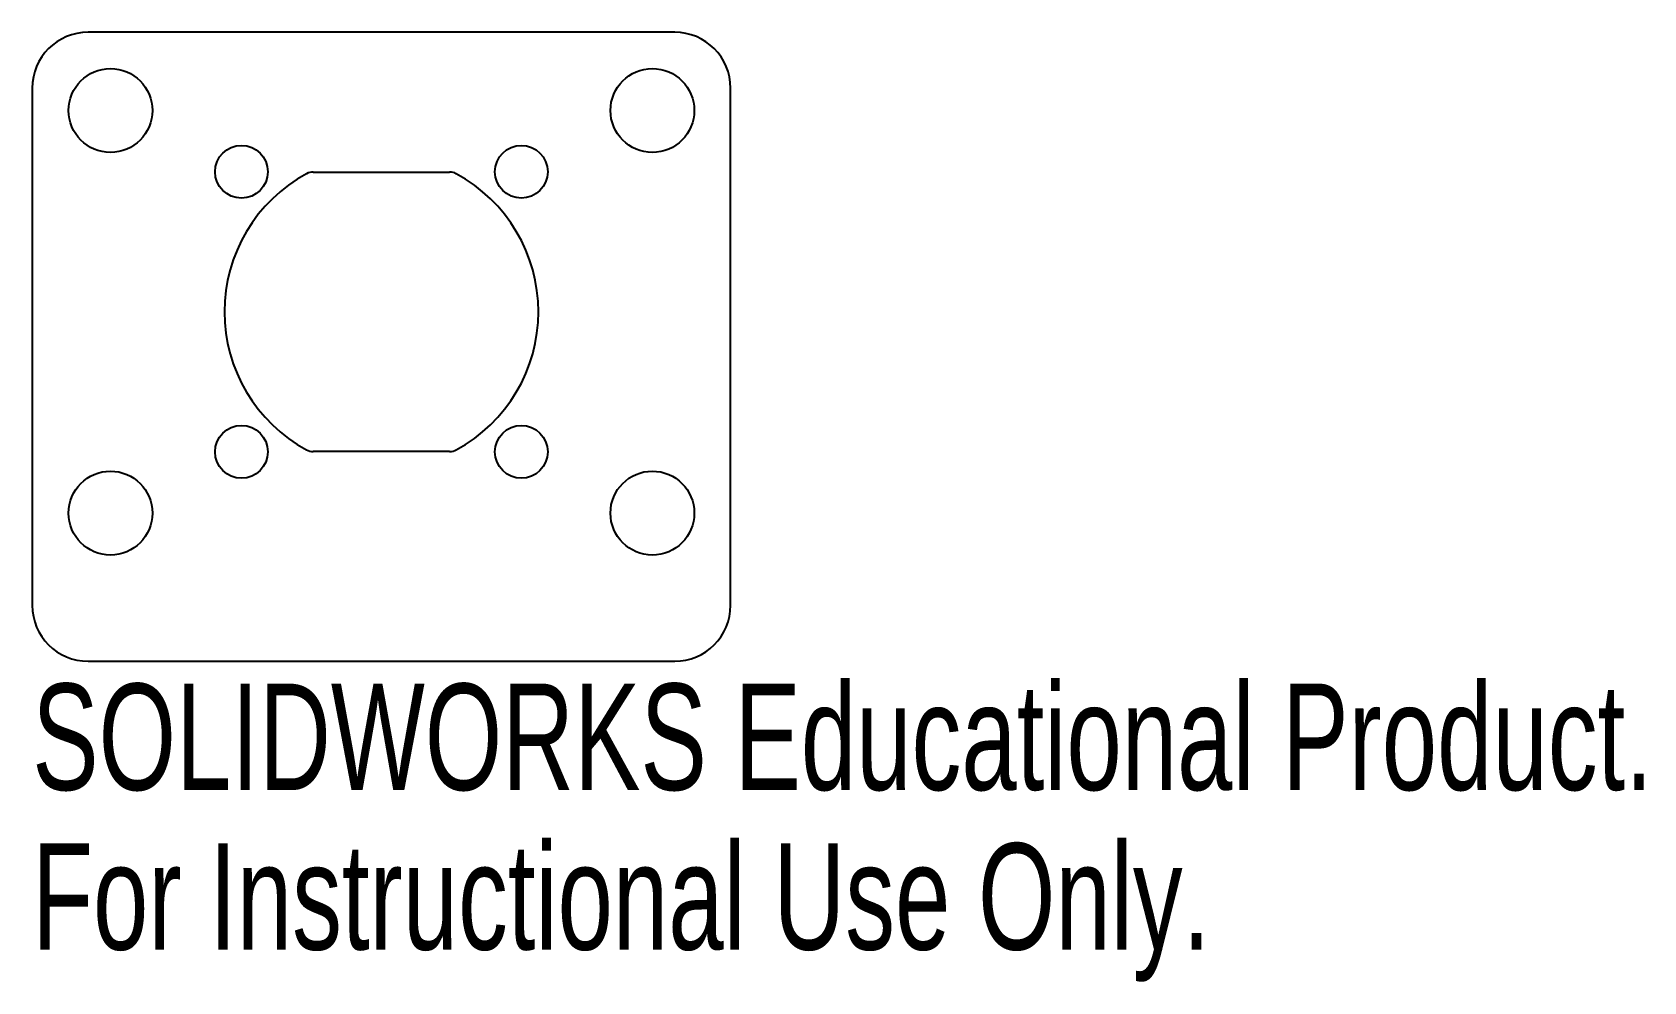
# Model space of a CAD drawing. Header units: inches. Extents: x -0.62 to 2.26, y -1.2 to 0.5.
import ezdxf

# ---------------------------------------------------------------- set-up
doc = ezdxf.new("R2010")
doc.units = ezdxf.units.IN
doc.header["$MEASUREMENT"] = 0
doc.styles.add('SLDTEXTSTYLE0', font='TXT', dxfattribs={"width": 0.7})

msp = doc.modelspace()

# ---------------------------------------------------------------- linework, layer by layer
at = {"color": 7, "linetype": 'Continuous', "lineweight": 25}
for p, q in [((0.525, 0.5), (-0.525, 0.5)), ((-0.625, 0.4), (-0.625, -0.525)), ((0.625, -0.525), (0.625, 0.4)), ((-0.1221, 0.25), (0.1221, 0.25)), ((0.1221, -0.25), (-0.1221, -0.25)), ((-0.525, -0.625), (0.525, -0.625))]:
    msp.add_line(p, q, dxfattribs=at)
for centre, radius in [((-0.485, 0.36), 0.075), ((0.485, 0.36), 0.075), ((-0.2505, 0.2505), 0.0472), ((0.2505, 0.2505), 0.0472), ((-0.2505, -0.2505), 0.0472), ((0.2505, -0.2505), 0.0472), ((-0.485, -0.36), 0.075), ((0.485, -0.36), 0.075)]:
    msp.add_circle(centre, radius, dxfattribs=at)
for centre, radius, start, end in [((-0.525, 0.4), 0.1, 90, 180), ((0.525, 0.4), 0.1, 0, 90), ((0, 0), 0.281, 118.4893, 241.5107), ((-0.1221, 0.225), 0.025, 90, 118.4893), ((0.1221, 0.225), 0.025, 61.5107, 90), ((0, 0), 0.281, 298.4893, 61.5107), ((-0.1221, -0.225), 0.025, 241.5107, 270), ((0.1221, -0.225), 0.025, 270, 298.4893), ((-0.525, -0.525), 0.1, 180, 270), ((0.525, -0.525), 0.1, 270, 0)]:
    msp.add_arc(centre, radius, start, end, dxfattribs=at)

# ---------------------------------------------------------------- texts
at = {"color": 7, "linetype": 'Continuous', "char_height": 0.1903, "attachment_point": 1, "style": 'SLDTEXTSTYLE0'}
for s, insert in [('SOLIDWORKS Educational Product.', (-0.625, -0.6651)), ('For Instructional Use Only.', (-0.625, -0.9506))]:
    msp.add_mtext(s, dxfattribs=dict(at, insert=insert))

doc.saveas('drawing.dxf')
